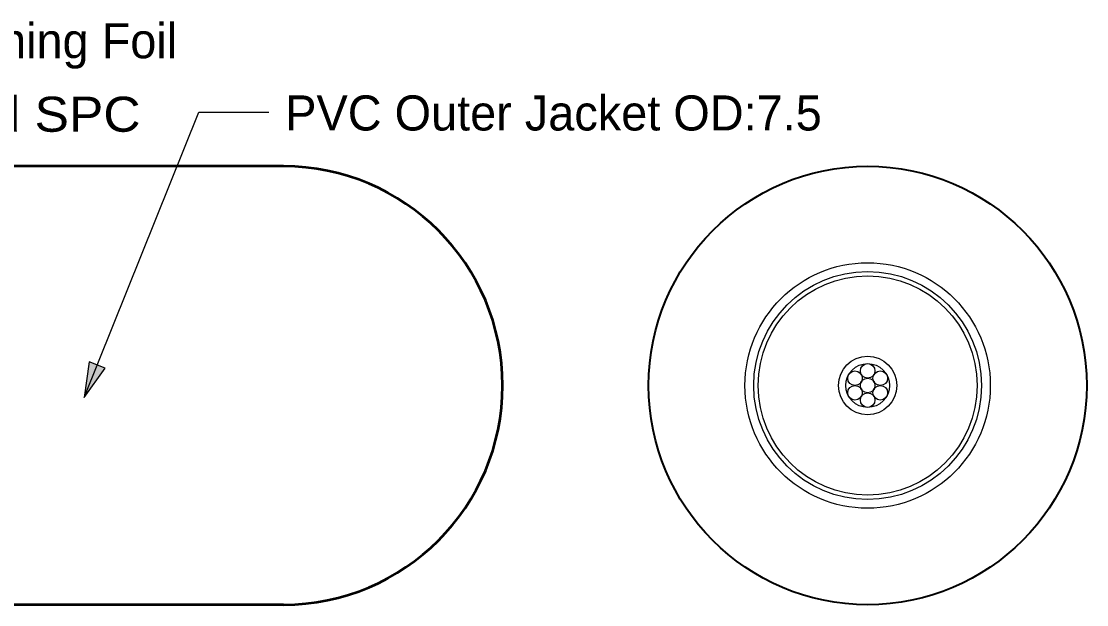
# Model space of a CAD drawing. Header units: feet. Extents: x 353 to 697, y -24 to 522.
# Drawn here: x 564.5 to 690.4, y 193.3 to 262.2 of the extents above; entities that cross this region are included whole.
import ezdxf

# ---------------------------------------------------------------- set-up
doc = ezdxf.new("R2010")
doc.units = ezdxf.units.FT
doc.header["$LTSCALE"] = 1.7
doc.layers.add('63', color=7, linetype='Continuous', lineweight=13)

msp = doc.modelspace()

# ---------------------------------------------------------------- hatches: boundary and pattern name
at = {"layer": '63'}
msp.add_hatch(color=256, dxfattribs=at).paths.add_polyline_path([(572.512, 221.992), (571.93, 217.764), (574.433, 221.22)])

# ---------------------------------------------------------------- linework, layer by layer
at = {"layer": '63', "lineweight": 35}
for p, q in [((595.485, 245.064), (526.485, 245.064)), ((595.485, 193.314), (526.485, 193.314))]:
    msp.add_line(p, q, dxfattribs=at)
at = {"layer": '63'}
msp.add_lwpolyline([(571.93, 217.764), (585.463, 251.471), (593.743, 251.471)], dxfattribs=at)
msp.add_lwpolyline([(572.512, 221.992), (571.93, 217.764), (574.433, 221.22)], close=True, dxfattribs=at)
at = {"layer": '63', "lineweight": 25}
msp.add_circle((664.485, 219.189), 25.875, dxfattribs=at)
at = {"layer": '63'}
for centre, radius in [((664.485, 219.189), 14.49), ((664.485, 219.189), 13.455), ((664.485, 219.189), 12.938), ((664.485, 219.189), 3.45), ((664.485, 219.189), 2.587), ((664.485, 220.914), 0.863), ((662.991, 220.051), 0.863), ((665.978, 220.051), 0.863), ((662.991, 218.326), 0.863), ((664.485, 219.189), 0.863), ((665.978, 218.326), 0.863), ((664.485, 217.464), 0.863)]:
    msp.add_circle(centre, radius, dxfattribs=at)
at = {"layer": '63', "lineweight": 35}
msp.add_arc((595.485, 219.189), 25.875, 270, 90, dxfattribs=at)

# ---------------------------------------------------------------- texts
at = {"layer": '63'}
for s, p in [('AL-Mylar Screening Foil', (523.851, 257.821)), ('PVC Outer Jacket OD:7.5', (595.688, 249.294))]:
    msp.add_text(s, height=4.14, dxfattribs=at).set_placement(p)
at = {"layer": '63', "width": 1.1}
msp.add_text('Braided SPC', height=4.14, dxfattribs=at).set_placement((543.395, 249.144))

doc.saveas('drawing.dxf')
